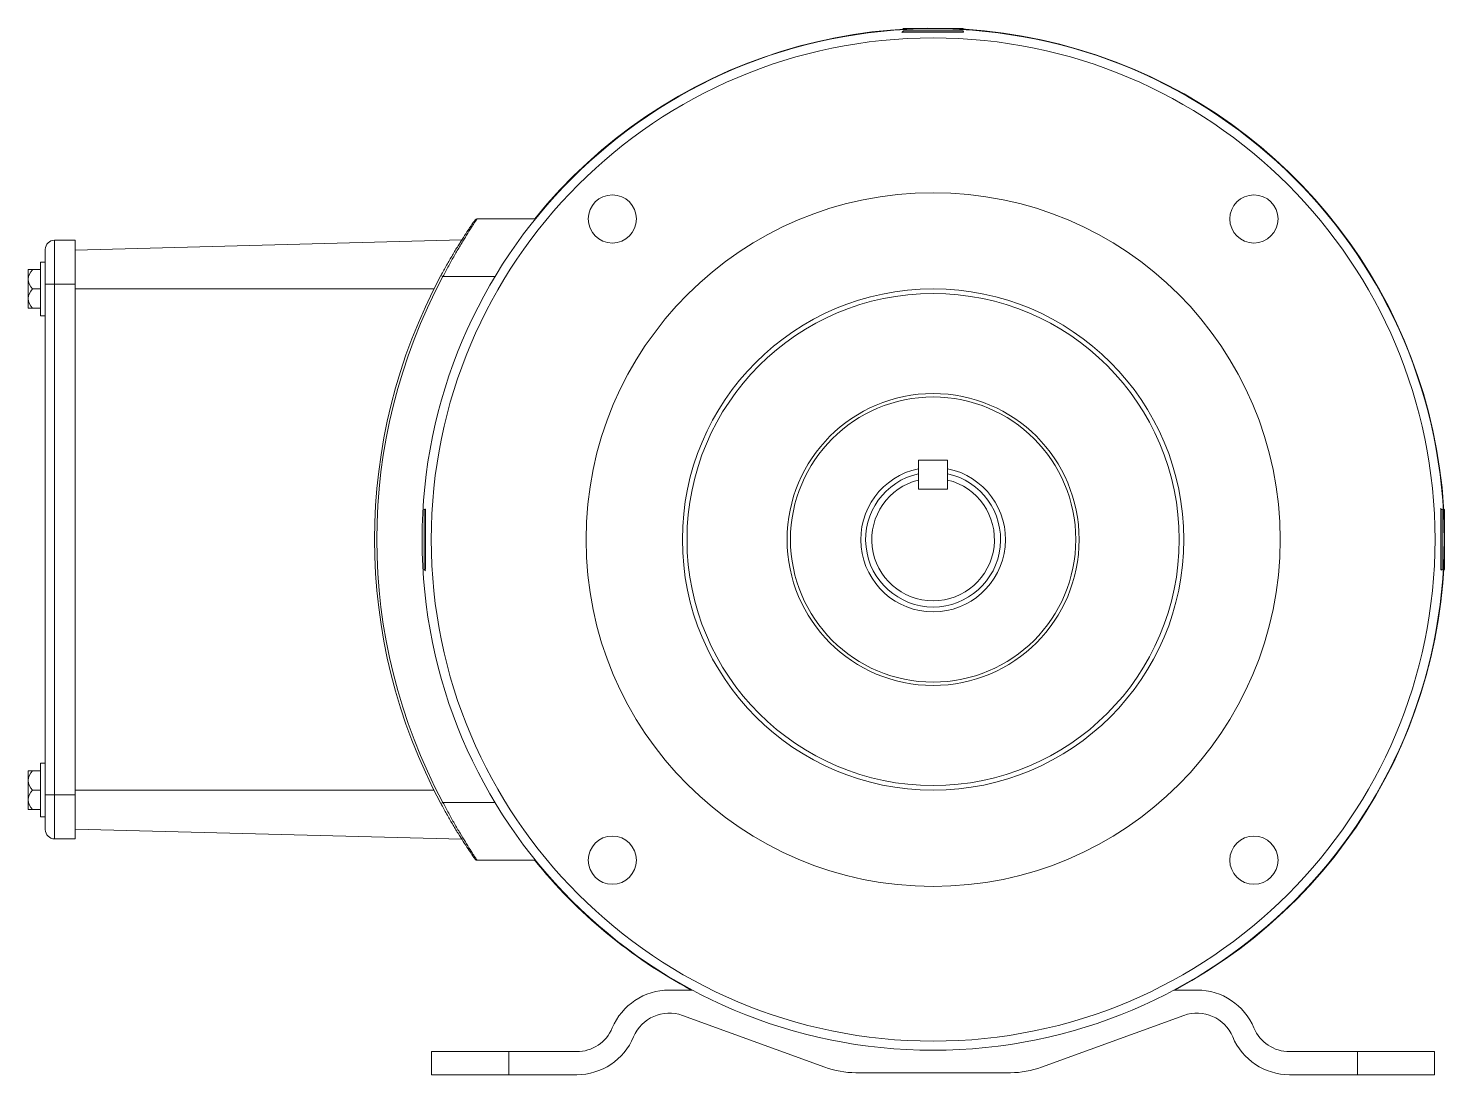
# Paper-space layout '_Right' of a CAD drawing. Header units: inches. Extents: x -5.86 to 3.32, y -3.47 to 3.32.
import ezdxf

# ---------------------------------------------------------------- set-up
doc = ezdxf.new("R2010")
doc.units = ezdxf.units.IN
doc.header["$MEASUREMENT"] = 0

psp = doc.layouts.new('_Right')

# ---------------------------------------------------------------- linework, layer by layer
at = {"color": 7, "linetype": 'Continuous', "lineweight": 15}
for p, q in [((-0.1925, 3.3147), (-0.1972, 3.31)), ((-0.1925, 3.3147), (-0.0469, 3.3147)), ((0.0469, 3.3147), (0.1925, 3.3147)), ((0.1967, 3.3105), (0.1925, 3.3147)), ((-0.1925, 3.2985), (-0.2024, 3.2886)), ((-0.1925, 3.2985), (0.1925, 3.2985)), ((0.1978, 3.2932), (0.1925, 3.2985)), ((-2.955, 2.08), (-2.577, 2.08)), ((-5.6935, 1.941), (-5.6935, -1.941)), ((-5.5605, 1.941), (-5.6935, 1.941)), ((-3.0542, 1.9431), (-5.5605, 1.8775)), ((-5.5605, -1.941), (-5.5605, 1.941)), ((-5.7535, -1.881), (-5.7535, 1.881)), ((-5.8635, 1.75), (-5.8635, 1.5)), ((-5.8635, 1.75), (-5.7845, 1.75)), ((-5.7535, 1.799), (-5.7845, 1.799)), ((-5.7845, 1.799), (-5.7845, 1.451)), ((-5.5605, 1.655), (-5.7535, 1.655)), ((-3.1895, 1.7121), (-3.1763, 1.705)), ((-5.8365, 1.625), (-5.7845, 1.625)), ((-5.8635, 1.5), (-5.7845, 1.5)), ((-5.7845, 1.451), (-5.7535, 1.451)), ((-0.094, 0.5141), (-0.094, 0.3261)), ((0.094, 0.5141), (-0.094, 0.5141)), ((0.094, 0.3261), (0.094, 0.5141)), ((-0.094, 0.3261), (0.094, 0.3261)), ((-3.2932, 0.1978), (-3.2985, 0.1925)), ((-3.2985, -0.1925), (-3.2985, 0.1925)), ((3.2985, 0.1925), (3.2886, 0.2024)), ((3.2985, 0.1925), (3.2985, -0.1925)), ((3.3147, 0.1925), (3.31, 0.1972)), ((3.3147, 0.1925), (3.3147, 0.0469)), ((3.3147, -0.0469), (3.3147, -0.1925)), ((-3.2985, -0.1925), (-3.2886, -0.2024)), ((3.2932, -0.1978), (3.2985, -0.1925)), ((3.3105, -0.1967), (3.3147, -0.1925)), ((-5.7535, -1.451), (-5.7845, -1.451)), ((-5.7845, -1.451), (-5.7845, -1.799)), ((-5.8635, -1.75), (-5.8635, -1.5)), ((-5.8635, -1.5), (-5.7845, -1.5)), ((-5.8365, -1.625), (-5.7845, -1.625)), ((-5.5605, -1.655), (-5.7535, -1.655)), ((-3.1895, -1.7121), (-3.1763, -1.705)), ((-5.8635, -1.75), (-5.7845, -1.75)), ((-5.7845, -1.799), (-5.7535, -1.799)), ((-3.0542, -1.9431), (-5.5605, -1.8775)), ((-5.5605, -1.941), (-5.6935, -1.941)), ((-2.577, -2.08), (-2.955, -2.08)), ((-1.5602, -2.9212), (-1.7106, -2.9212)), ((1.7106, -2.9212), (1.5602, -2.9212)), ((-1.6251, -3.0857), (-0.7025, -3.4215)), ((0.7025, -3.4215), (1.6251, -3.0857)), ((-3.25, -3.47), (-3.25, -3.3206)), ((-3.25, -3.3206), (-2.31, -3.3206)), ((-2.75, -3.3206), (-2.75, -3.47)), ((2.31, -3.3206), (3.25, -3.3206)), ((2.75, -3.47), (2.75, -3.3206)), ((3.25, -3.3206), (3.25, -3.47)), ((-2.31, -3.47), (-3.25, -3.47)), ((-0.501, -3.457), (0.501, -3.457)), ((3.25, -3.47), (2.31, -3.47))]:
    psp.add_line(p, q, dxfattribs=at)
at = {"color": 8, "linetype": 'Continuous', "lineweight": 15}
for p, q in [((-2.8391, 1.705), (-3.1763, 1.705)), ((-3.2348, 1.625), (-5.5605, 1.625)), ((-3.2348, -1.625), (-5.5605, -1.625)), ((-3.1763, -1.705), (-2.8391, -1.705))]:
    psp.add_line(p, q, dxfattribs=at)
at = {"color": 7, "linetype": 'Continuous', "lineweight": 15}
for centre, radius in [((0, 0), 3.3117), ((0, 0), 3.2524), ((0, 0), 2.2492), ((-2.0789, 2.0789), 0.1562), ((2.0789, 2.0789), 0.1562), ((0, 0), 1.625), ((0, 0), 1.595), ((0, 0), 0.9465), ((0, 0), 0.9245), ((-2.0789, -2.0789), 0.1562), ((2.0789, -2.0789), 0.1563)]:
    psp.add_circle(centre, radius, dxfattribs=at)
for centre, radius, start, end in [((0, 0), 3.315, 298.21242, 141.13769), ((-2.955, 2.065), 0.015, 90, 145.0532), ((-5.6935, 1.881), 0.06, 90, 180), ((-5.7752, 1.6864), 0.0883, 133.9815, 179.31463), ((-5.7752, 1.6886), 0.0883, 180.68537, 226.0185), ((0, 0), 3.62, 151.77377, 208.22623), ((0, 0), 3.605, 151.77377, 208.22623), ((-5.7752, 1.5614), 0.0883, 133.9815, 179.31463), ((-5.7752, 1.5636), 0.0883, 180.68537, 226.0185), ((0, 0), 0.469, 101.5619, 78.4381), ((0, 0), 0.4374, 102.41075, 77.58925), ((0, 0), 0.3974, 103.68315, 76.31685), ((-5.7752, -1.5636), 0.0883, 133.9815, 179.31463), ((-5.7752, -1.5614), 0.0883, 180.68537, 226.0185), ((-5.7752, -1.6886), 0.0883, 133.9815, 179.31463), ((-5.7752, -1.6864), 0.0883, 180.68537, 226.0185), ((-5.6935, -1.881), 0.06, 180, 270), ((-2.955, -2.065), 0.015, 214.9468, 270), ((0, 0), 3.315, 218.76164, 241.78758), ((-1.7106, -3.3206), 0.3994, 90, 157.35985), ((1.7106, -3.3206), 0.3994, 22.64015, 90), ((-1.7106, -3.3206), 0.25, 70, 157.35985), ((1.7106, -3.3206), 0.25, 22.64015, 110), ((-2.31, -3.0706), 0.25, 270, 337.35985), ((2.31, -3.0706), 0.25, 202.64015, 270), ((-2.31, -3.0706), 0.3994, 270, 337.35985), ((2.31, -3.0706), 0.3994, 202.64015, 270), ((-0.501, -2.8676), 0.5894, 250, 270), ((0.501, -2.8676), 0.5894, 270, 290)]:
    psp.add_arc(centre, radius, start, end, dxfattribs=at)
for points, knots in [([(-0.1985, 3.2919), (-0.1977, 3.2912), (-0.1961, 3.2898), (-0.1675, 3.2893), (-0.1222, 3.2897), (-0.0624, 3.2904), (0.0056, 3.2906), (0.074, 3.2903), (0.1342, 3.2896), (0.1772, 3.2894), (0.1993, 3.2901), (0.1973, 3.2915), (0.1966, 3.292)], [0, 0, 0, 0, 0.094135, 0.194321, 0.295872, 0.400385, 0.508038, 0.617618, 0.727088, 0.83435, 0.938219, 1, 1, 1, 1]), ([(-3.1895, 1.7121), (-3.1773, 1.7349), (-3.165, 1.7572), (-3.1403, 1.801), (-3.1279, 1.8225), (-3.1029, 1.8646), (-3.0907, 1.8848), (-3.0729, 1.9136), (-3.067, 1.923), (-3.0555, 1.9412), (-3.0498, 1.9501), (-3.0334, 1.9757), (-3.0231, 1.9913), (-3.0091, 2.0124), (-3.0047, 2.019), (-2.9964, 2.0312), (-2.9926, 2.0368), (-2.9857, 2.047), (-2.9826, 2.0515), (-2.9771, 2.0594), (-2.9748, 2.0628), (-2.9692, 2.0708), (-2.9673, 2.0736), (-2.9673, 2.0736)], [0, 0, 0, 0, 0.125, 0.125, 0.25, 0.25, 0.375, 0.375, 0.4375, 0.4375, 0.5, 0.5, 0.625, 0.625, 0.6875, 0.6875, 0.75, 0.75, 0.8125, 0.8125, 0.875, 0.875, 1, 1, 1, 1]), ([(-2.955, 2.08), (-2.955, 2.08), (-2.9569, 2.0772), (-2.9624, 2.0689), (-2.9646, 2.0655), (-2.97, 2.0574), (-2.9731, 2.0527), (-2.9799, 2.0423), (-2.9837, 2.0366), (-2.9918, 2.024), (-2.9962, 2.0172), (-3.0101, 1.9954), (-3.0203, 1.9793), (-3.0367, 1.9528), (-3.0423, 1.9436), (-3.0538, 1.9246), (-3.0597, 1.9149), (-3.0774, 1.8849), (-3.0896, 1.864), (-3.1146, 1.8201), (-3.127, 1.7977), (-3.1518, 1.752), (-3.1641, 1.7287), (-3.1763, 1.705)], [0, 0, 0, 0, 0.125, 0.125, 0.1875, 0.1875, 0.25, 0.25, 0.3125, 0.3125, 0.375, 0.375, 0.5, 0.5, 0.5625, 0.5625, 0.625, 0.625, 0.75, 0.75, 0.875, 0.875, 1, 1, 1, 1]), ([(-3.2919, -0.1985), (-3.2912, -0.1977), (-3.2898, -0.1961), (-3.2893, -0.1675), (-3.2897, -0.1222), (-3.2904, -0.0624), (-3.2906, 0.0056), (-3.2903, 0.074), (-3.2896, 0.1342), (-3.2894, 0.1772), (-3.2901, 0.1993), (-3.2915, 0.1973), (-3.292, 0.1966)], [0, 0, 0, 0, 0.094135, 0.194321, 0.295872, 0.400385, 0.508038, 0.617618, 0.727088, 0.83435, 0.938219, 1, 1, 1, 1]), ([(3.2919, 0.1985), (3.2912, 0.1977), (3.2898, 0.1961), (3.2893, 0.1675), (3.2897, 0.1222), (3.2904, 0.0624), (3.2906, -0.0056), (3.2903, -0.074), (3.2896, -0.1342), (3.2894, -0.1772), (3.2901, -0.1993), (3.2915, -0.1973), (3.292, -0.1966)], [0, 0, 0, 0, 0.094135, 0.194321, 0.295872, 0.400385, 0.508038, 0.617618, 0.727088, 0.83435, 0.938219, 1, 1, 1, 1]), ([(-2.9673, -2.0736), (-2.9673, -2.0736), (-2.9678, -2.0729), (-2.9697, -2.0701), (-2.9711, -2.068), (-2.9749, -2.0626), (-2.9772, -2.0593), (-2.9826, -2.0514), (-2.9858, -2.0469), (-2.9963, -2.0314), (-3.0046, -2.0192), (-3.0233, -1.9911), (-3.0337, -1.9752), (-3.0556, -1.9412), (-3.0671, -1.923), (-3.0849, -1.8942), (-3.0909, -1.8843), (-3.1032, -1.864), (-3.1094, -1.8536), (-3.128, -1.8223), (-3.1404, -1.8009), (-3.165, -1.7572), (-3.1773, -1.7349), (-3.1895, -1.7121)], [0, 0, 0, 0, 0.0625, 0.0625, 0.125, 0.125, 0.1875, 0.1875, 0.25, 0.25, 0.375, 0.375, 0.5, 0.5, 0.625, 0.625, 0.6875, 0.6875, 0.75, 0.75, 0.875, 0.875, 1, 1, 1, 1]), ([(-3.1763, -1.705), (-3.1641, -1.7288), (-3.1518, -1.752), (-3.1271, -1.7976), (-3.1147, -1.8198), (-3.0962, -1.8525), (-3.09, -1.8633), (-3.0777, -1.8844), (-3.0716, -1.8947), (-3.0538, -1.9247), (-3.0424, -1.9435), (-3.0206, -1.9787), (-3.0102, -1.9952), (-2.9917, -2.0242), (-2.9835, -2.0368), (-2.9697, -2.0579), (-2.9643, -2.066), (-2.9588, -2.0743), (-2.9574, -2.0764), (-2.9555, -2.0793), (-2.955, -2.08), (-2.955, -2.08)], [0, 0, 0, 0, 0.125, 0.125, 0.25, 0.25, 0.3125, 0.3125, 0.375, 0.375, 0.5, 0.5, 0.625, 0.625, 0.75, 0.75, 0.875, 0.875, 0.9375, 0.9375, 1, 1, 1, 1])]:
    psp.add_open_spline(points, degree=3, knots=knots, dxfattribs=at)

doc.saveas('drawing.dxf')
